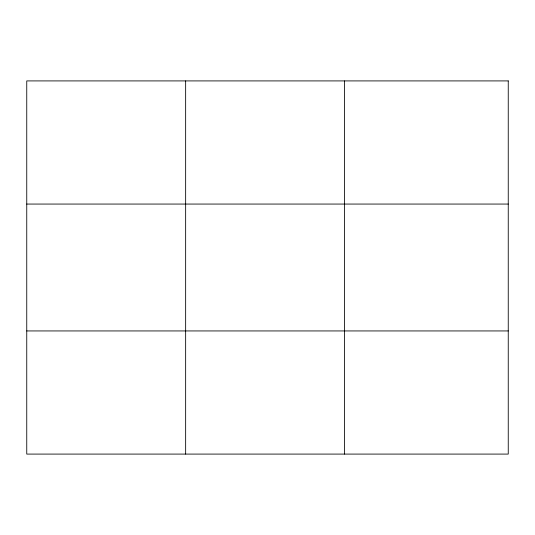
<?xml version="1.0" encoding="UTF-8"?>
<svg xmlns="http://www.w3.org/2000/svg" width="535" height="535" viewBox="0 0 535 535"><rect width="100%" height="100%" fill="white"/><g stroke="black" fill="none" stroke-linecap="round" stroke-linejoin="round"><path stroke-width="0.8" d="M185.645 80.912L185.645 454.088M344.54 80.912L344.54 454.088M26.75 204.062L508.25 204.062M26.75 330.938L508.25 330.938M508.25 80.912L508.25 454.088L26.75 454.088L26.75 80.912L508.25 80.912"/></g></svg>
